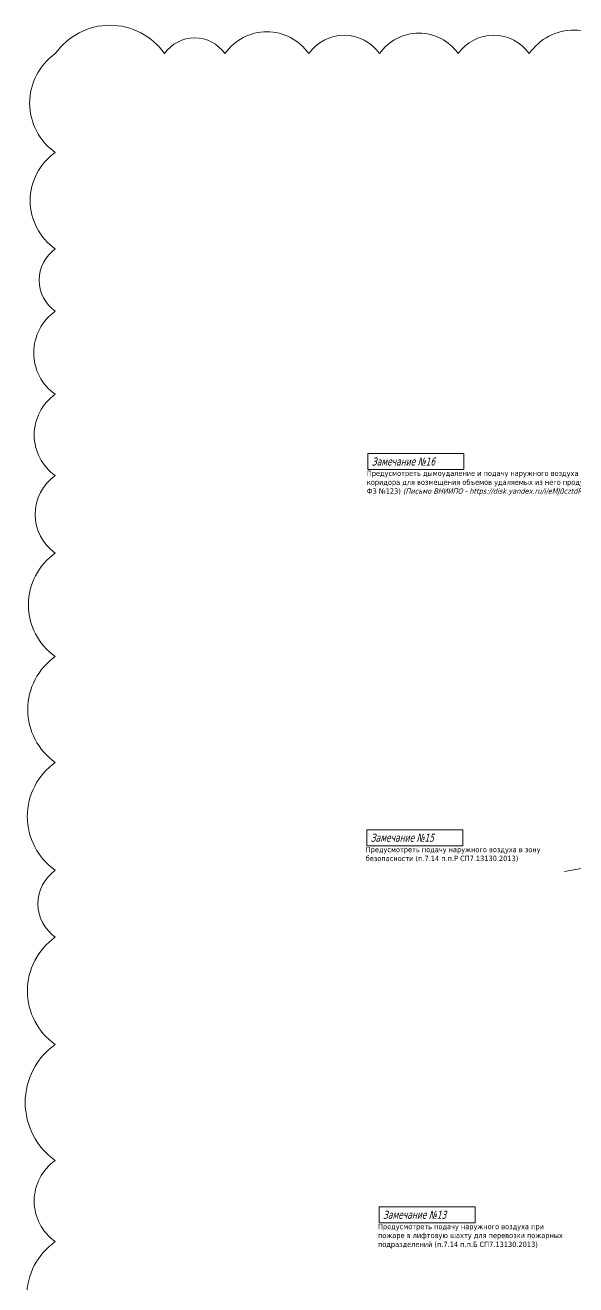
# Model space of a CAD drawing. Header units: millimetres. Extents: x -584918 to 2941280, y 3000189 to 4229862.
# Drawn here: x -584858 to -522928, y 3991821 to 4133427 of the extents above; entities that cross this region are included whole.
import ezdxf

# ---------------------------------------------------------------- set-up
doc = ezdxf.new("R2010")
doc.units = ezdxf.units.MM
doc.layers.add('экспертиза ДУ', color=1, linetype='Continuous', lineweight=0)
doc.styles.add('ЭКСПЕРТИЗА', font='tahoma.ttf')

msp = doc.modelspace()

# ---------------------------------------------------------------- linework, layer by layer
at = {"layer": 'экспертиза ДУ', "color": 2}
msp.add_lwpolyline([(-517966.16, 4130228.908, 0.52056705), (-528172.973, 4130228.908, 0.52056705), (-536156.412, 4130228.908, 0.52056705), (-544997.828, 4130228.908, 0.52056705), (-552955.834, 4130228.908, 0.52056705), (-562395.006, 4130228.908, 0.52056705), (-569188.833, 4130228.908, 0.52056705), (-581467.44, 4130228.908, 0.52056705), (-581467.44, 4119122.205, 0.52056705), (-581467.44, 4108267.585, 0.52056705), (-581467.44, 4101262.163, 0.52056705), (-581467.44, 4091931.434, 0.52056705), (-581467.44, 4082798.465, 0.52056705), (-581467.44, 4074073.223, 0.52056705), (-581467.44, 4062452.792, 0.52056705), (-581467.44, 4050539.994, 0.52056705), (-581467.44, 4038418.856, 0.52056705), (-581467.44, 4030898.484, 0.52056705), (-581467.44, 4018824.548, 0.52056705), (-581467.44, 4005806.573, 0.52056705), (-581467.44, 3996677.062, 0.52056705), (-581467.44, 3984317.473, 0.52056705)], format="xyb", dxfattribs=at)
at = {"layer": 'экспертиза ДУ', "lineweight": 0}
for points in [[(-546317.272, 4085276.878), (-535517.272, 4085276.878), (-535517.272, 4083476.878), (-546317.272, 4083476.878), (-546317.272, 4085276.878)], [(-546442.705, 4042981.351), (-535642.705, 4042981.351), (-535642.705, 4041181.351), (-546442.705, 4041181.351), (-546442.705, 4042981.351)], [(-545062.926, 4000596.749), (-534262.926, 4000596.749), (-534262.926, 3998796.749), (-545062.926, 3998796.749), (-545062.926, 4000596.749)]]:
    msp.add_lwpolyline(points, dxfattribs=at)
at = {"layer": 'экспертиза ДУ'}
msp.add_lwpolyline([(-445543.105, 4052495.084), (-524200.006, 4038282.029)], dxfattribs=at)

# ---------------------------------------------------------------- texts
at = {"layer": 'экспертиза ДУ', "lineweight": 0, "style": 'ЭКСПЕРТИЗА', "oblique": 14.99997778, "width": 0.8}
for s, p in [('Замечание №16', (-545867.272, 4083926.878)), ('Замечание №15', (-545992.705, 4041631.351)), ('Замечание №13', (-544612.926, 3999246.749))]:
    msp.add_text(s, height=900, dxfattribs=at).set_placement(p)
at = {"layer": 'экспертиза ДУ', "color": 6, "ltscale": 100, "char_height": 600, "attachment_point": 1, "style": 'ЭКСПЕРТИЗА'}
for s, insert, width in [('{\\C256;Предусмотреть дымоудаление и подачу наружного воздуха в нижнюю часть \\A1;коридора\\A0; для возмещения объемов удаляемых из него продуктов горения. (ч.3 ст.85 ФЗ №123) \\fTahoma|b0|i1|c204|p34;(Письмо ВНИИПО - https://disk.yandex.ru/i/eMJ0cztdR0yEwQ)}', (-546430.006, 4083351.441), 32500), ('{\\C256;Предусмотреть подачу наружного воздуха в зону безопасности (п.7.14 п.п.Р СП7.13130.2013)}', (-546555.44, 4041055.914), 20681.09928), ('{\\C256;Предусмотреть подачу наружного воздуха при пожаре в лифтовую шахту для перевозки пожарных подразделений (п.7.14 п.п.Б СП7.13130.2013)}', (-545175.661, 3998671.312), 20681.09928)]:
    msp.add_mtext(s, dxfattribs=dict(at, insert=insert, width=width))

doc.saveas('drawing.dxf')
